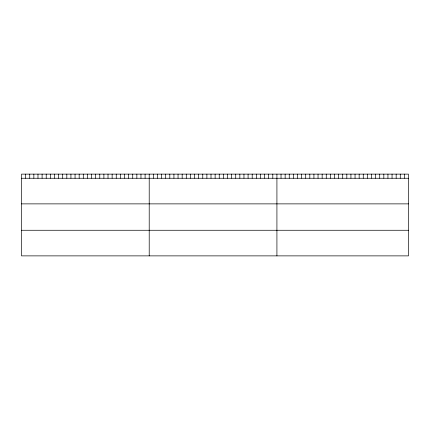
<?xml version="1.0" encoding="UTF-8"?>
<svg xmlns="http://www.w3.org/2000/svg" width="430" height="430" viewBox="0 0 430 430"><rect width="100%" height="100%" fill="white"/><g stroke="black" fill="none" stroke-linecap="round" stroke-linejoin="round"><path stroke-width="0.64" d="M408.5 178.256L408.5 255.877L21.5 255.877L21.5 174.123L408.5 174.123L408.5 178.256L21.5 178.256M21.5 203.874L408.5 203.874M21.5 230.265L408.5 230.265M404.388 174.123L404.388 178.256M400.276 174.123L400.276 178.256M396.164 174.123L396.164 178.256M392.052 174.123L392.052 178.256M387.941 174.123L387.941 178.256M383.829 174.123L383.829 178.256M379.717 174.123L379.717 178.256M375.605 174.123L375.605 178.256M371.493 174.123L371.493 178.256M367.381 174.123L367.381 178.256M363.269 174.123L363.269 178.256M359.158 174.123L359.158 178.256M355.046 174.123L355.046 178.256M350.934 174.123L350.934 178.256M346.822 174.123L346.822 178.256M342.71 174.123L342.71 178.256M338.598 174.123L338.598 178.256M334.486 174.123L334.486 178.256M330.374 174.123L330.374 178.256M326.262 174.123L326.262 178.256M322.151 174.123L322.151 178.256M318.039 174.123L318.039 178.256M313.927 174.123L313.927 178.256M309.815 174.123L309.815 178.256M305.703 174.123L305.703 178.256M301.591 174.123L301.591 178.256M297.479 174.123L297.479 178.256M293.367 174.123L293.367 178.256M289.256 174.123L289.256 178.256M285.144 174.123L285.144 178.256M281.032 174.123L281.032 178.256M276.92 174.123L276.92 255.877M272.803 174.123L272.803 178.256M268.68 174.123L268.68 178.256M264.563 174.123L264.563 178.256M260.44 174.123L260.44 178.256M256.323 174.123L256.323 178.256M252.2 174.123L252.2 178.256M248.083 174.123L248.083 178.256M243.96 174.123L243.96 178.256M239.843 174.123L239.843 178.256M235.721 174.123L235.721 178.256M231.603 174.123L231.603 178.256M227.486 174.123L227.486 178.256M223.363 174.123L223.363 178.256M219.246 174.123L219.246 178.256M215.124 174.123L215.124 178.256M211.006 174.123L211.006 178.256M206.884 174.123L206.884 178.256M202.767 174.123L202.767 178.256M198.644 174.123L198.644 178.256M194.527 174.123L194.527 178.256M190.409 174.123L190.409 178.256M186.287 174.123L186.287 178.256M182.169 174.123L182.169 178.256M178.047 174.123L178.047 178.256M173.93 174.123L173.93 178.256M169.807 174.123L169.807 178.256M165.69 174.123L165.69 178.256M161.567 174.123L161.567 178.256M157.45 174.123L157.45 178.256M153.327 174.123L153.327 178.256M149.21 174.123L149.21 255.877M145.093 174.123L145.093 178.256M140.97 174.123L140.97 178.256M136.853 174.123L136.853 178.256M132.73 174.123L132.73 178.256M128.613 174.123L128.613 178.256M124.49 174.123L124.49 178.256M120.373 174.123L120.373 178.256M116.251 174.123L116.251 178.256M112.133 174.123L112.133 178.256M108.011 174.123L108.011 178.256M103.893 174.123L103.893 178.256M99.776 174.123L99.776 178.256M95.653 174.123L95.653 178.256M91.536 174.123L91.536 178.256M87.414 174.123L87.414 178.256M83.296 174.123L83.296 178.256M79.174 174.123L79.174 178.256M75.056 174.123L75.056 178.256M70.934 174.123L70.934 178.256M66.817 174.123L66.817 178.256M62.699 174.123L62.699 178.256M58.577 174.123L58.577 178.256M54.459 174.123L54.459 178.256M50.337 174.123L50.337 178.256M46.22 174.123L46.22 178.256M42.097 174.123L42.097 178.256M37.98 174.123L37.98 178.256M33.857 174.123L33.857 178.256M29.74 174.123L29.74 178.256M25.617 174.123L25.617 178.256"/></g></svg>
